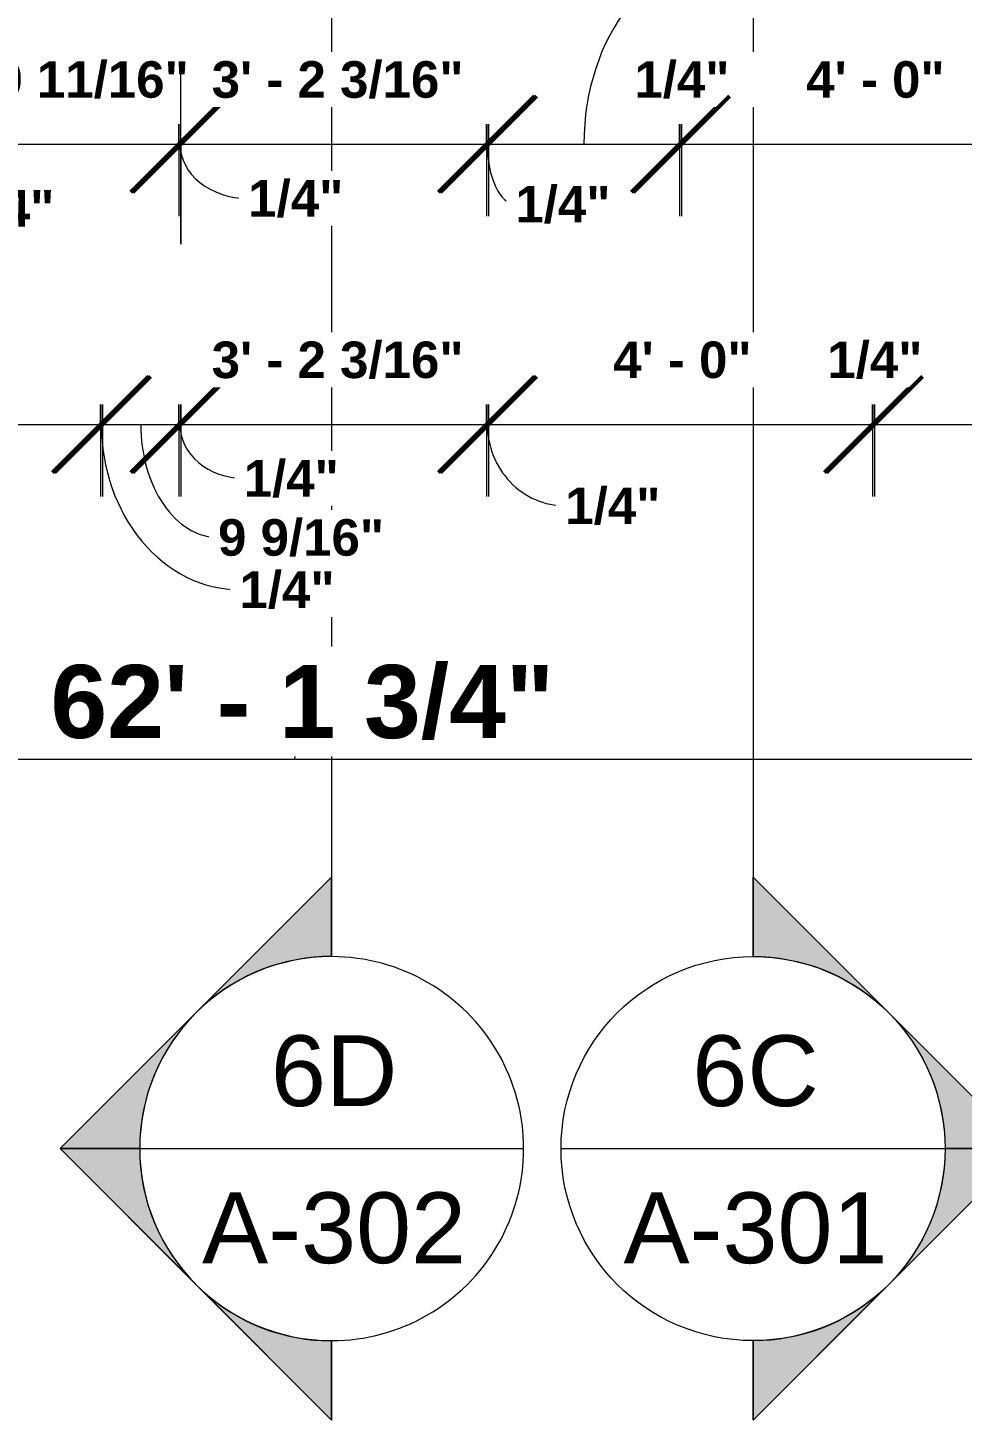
# Model space of a CAD drawing. Header units: inches. Extents: x 21592 to 24810, y -23179 to -20467.
# Drawn here: x 22401.2 to 22518, y -23130.2 to -22956.1 of the extents above; entities that cross this region are included whole.
import ezdxf

# ---------------------------------------------------------------- set-up
doc = ezdxf.new("R2010")
doc.units = ezdxf.units.IN
doc.header["$MEASUREMENT"] = 0
for name, color, linetype, lineweight in [('A-ANNO-DIMS', 211, 'Continuous', 9), ('A-ANNO-DIMS-96', 211, 'Continuous', 9), ('G-ANNO-SYMB', 111, 'Continuous', 9)]:
    doc.layers.add(name, color=color, linetype=linetype, lineweight=lineweight)
doc.styles.add('Arial_1', font='arial.ttf', dxfattribs={"height": 8.851796})
doc.styles.add('Arial_B', font='arialbd.ttf', dxfattribs={"height": 9.132806})
doc.styles.add('Arial_B_1', font='arialbd.ttf', dxfattribs={"height": 4.566403})
doc.dimstyles.new('OD_Dimension', dxfattribs={"dimscale": 12, "dimtxt": 9, "dimasz": 1, "dimexe": 0.75, "dimexo": 0.5, "dimgap": 0.5, "dimtad": 1, "dimdec": 4, "dimrnd": 0.0625, "dimzin": 3, "dimdsep": 46, "dimlunit": 4, "dimtxsty": 'Arial_B', "dimblk1": 'OBLIQUE', "dimblk2": 'OBLIQUE', "dimsah": 1, "dimcen": 0.09, "dimdle": 0.75, "dimazin": 0, "dimtfac": 1, "dimtdec": 4, "dimtix": 1, "dimtmove": 1, "dimatfit": 3, "dimfxl": 1, "dimtvp": 1, "dimtfill": 1, "dimfrac": 2, "dimtolj": 1, "dimtzin": 0, "dimlwd": 13, "dimlwe": 13, "dimarcsym": 2})
doc.dimstyles.new('OD_Dimension_2_4', dxfattribs={"dimscale": 12, "dimtxt": 4.5, "dimasz": 1, "dimexe": 0.75, "dimexo": 0.5, "dimgap": 0.375, "dimtad": 1, "dimdec": 4, "dimrnd": 0.0625, "dimzin": 3, "dimdsep": 46, "dimlunit": 4, "dimtxsty": 'Arial_B_1', "dimblk1": 'OBLIQUE', "dimblk2": 'OBLIQUE', "dimsah": 1, "dimcen": 0.09, "dimdle": 0.75, "dimazin": 0, "dimtfac": 1, "dimtdec": 4, "dimtix": 1, "dimtmove": 0, "dimatfit": 3, "dimfxl": 1, "dimtvp": 1, "dimtfill": 1, "dimfrac": 2, "dimtolj": 1, "dimtzin": 0, "dimlwd": 13, "dimlwe": 13, "dimarcsym": 2})
doc.dimstyles.new('OD_Dimension_2_5', dxfattribs={"dimscale": 12, "dimtxt": 4.5, "dimasz": 1, "dimexe": 0.75, "dimexo": 0.5, "dimgap": 0.375, "dimtad": 1, "dimdec": 4, "dimrnd": 0.0625, "dimzin": 3, "dimdsep": 46, "dimlunit": 4, "dimtxsty": 'Arial_B_1', "dimblk1": 'OBLIQUE', "dimblk2": 'OBLIQUE', "dimsah": 1, "dimcen": 0.09, "dimdle": 0.75, "dimazin": 0, "dimtfac": 1, "dimtdec": 4, "dimtix": 1, "dimtmove": 1, "dimatfit": 3, "dimfxl": 1, "dimtvp": 1, "dimtfill": 1, "dimfrac": 2, "dimtolj": 1, "dimtzin": 0, "dimlwd": 13, "dimlwe": 13, "dimarcsym": 2})

# ---------------------------------------------------------------- blocks, each defined once
blk = doc.blocks.new('Section - Section Head - Filled-1526-Enlarged First Floor Plan _West_')
at = {"layer": 'G-ANNO-SYMB'}
h = blk.add_hatch(color=256, dxfattribs=at)
edge = h.paths.add_edge_path(flags=0)
edge.add_line((-0.4268, 0.1768), (-0.25, 0.3536))
edge.add_line((-0.25, 0.3536), (-0.25, 0.25))
edge.add_arc((-0.25, 0), 0.25, 90, 135)
h = blk.add_hatch(color=256, dxfattribs=at)
edge = h.paths.add_edge_path(flags=0)
edge.add_arc((-0.25, 0), 0.25, 45, 90)
edge.add_line((-0.25, 0.25), (-0.25, 0.3536))
edge.add_line((-0.25, 0.3536), (-0.0732, 0.1768))
h = blk.add_hatch(color=256, dxfattribs=at)
edge = h.paths.add_edge_path(flags=0)
edge.add_arc((-0.25, 0), 0.2503, 137.9216, 180)
edge.add_line((-0.5003, 0), (-0.6036, 0))
edge.add_line((-0.6036, 0), (-0.4358, 0.1678))
h = blk.add_hatch(color=256, dxfattribs=at)
edge = h.paths.add_edge_path(flags=0)
edge.add_line((-0.0642, 0.1678), (0.1036, 0))
edge.add_line((0.1036, 0), (0.0003, 0))
edge.add_arc((-0.25, 0), 0.2503, 0, 42.0784)
for p, q in [((-0.25, 0.3536), (-0.6036, 0)), ((-0.25, 0.3536), (-0.4268, 0.1768)), ((-0.25, 0.3536), (0.1036, 0)), ((-0.25, 0.25), (-0.25, 0.3536)), ((-0.0732, 0.1768), (-0.25, 0.3536)), ((-0.25, 0.3536), (-0.25, 0.25)), ((-0.4358, 0.1678), (-0.6036, 0)), ((0.1036, 0), (-0.0642, 0.1678)), ((-0.6036, 0), (-0.5003, 0)), ((0.0003, 0), (0.1036, 0)), ((-0.5, 0), (-0.6036, 0)), ((0, 0), (0.1036, 0))]:
    blk.add_line(p, q, dxfattribs=at)
for radius, start, end in [(0.25, 360, 180), (0.25, 90, 135), (0.25, 45, 90), (0.2503, 137.9216, 180), (0.2503, 0, 42.0784), (0.25, 180, 360)]:
    blk.add_arc((-0.25, 0), radius, start, end, dxfattribs=at)
blk = doc.blocks.new('DIMBLOCK1-Enlarged First Floor Plan _West_')
at = {"layer": 'A-ANNO-DIMS-96', "lineweight": 13}
for p, q in [((22061.64, -22975.77), (22061.64, -23056.53)), ((22061.64, -23047.53), (22061.64, -22975.77)), ((22807.39, -23045.04), (22807.39, -23056.53)), ((22807.39, -23047.53), (22807.39, -23045.04)), ((22052.64, -23047.53), (22816.39, -23047.53))]:
    blk.add_line(p, q, dxfattribs=at)
at = {"layer": 'A-ANNO-DIMS-96', "lineweight": 50}
for p, q in [((22061.64, -23047.53), (22067.64, -23041.53)), ((22807.39, -23047.53), (22813.39, -23041.53)), ((22061.64, -23047.53), (22055.64, -23053.53)), ((22807.39, -23047.53), (22801.39, -23053.53))]:
    blk.add_line(p, q, dxfattribs=at)
at = {"layer": 'A-ANNO-DIMS-96', "lineweight": 13}
blk.add_ellipse((22465.02, -23047.53), major_axis=(30.5, 0), ratio=0.236231, start_param=1.570796, end_param=3.141593, dxfattribs=at)
at = {"layer": 'A-ANNO-DIMS-96', "color": 0, "lineweight": 13, "insert": (22404.02, -23035.76), "char_height": 9.1328, "width": 73.2, "attachment_point": 1, "line_spacing_factor": 0.938532, "style": 'Arial_B', "bg_fill": 3, "box_fill_scale": 1.25, "bg_fill_color": 0, "bg_fill_transparency": 0}
blk.add_mtext('62\' - 1 3/4"', dxfattribs=at)
blk = doc.blocks.new('_Oblique')
at = {"color": 0, "linetype": 'ByBlock', "lineweight": -2}
blk.add_line((-0.5, -0.5), (0.5, 0.5), dxfattribs=at)
blk = doc.blocks.new('DIMBLOCK74-Enlarged First Floor Plan _West_')
at = {"layer": 'A-ANNO-DIMS-96', "lineweight": 50}
for p, q in [((22386.14, -22970.65), (22392.14, -22964.65)), ((22386.39, -22970.65), (22392.39, -22964.65)), ((22386.14, -22970.65), (22380.14, -22976.65)), ((22386.39, -22970.65), (22380.39, -22976.65))]:
    blk.add_line(p, q, dxfattribs=at)
at = {"layer": 'A-ANNO-DIMS-96', "lineweight": 13}
for p, q in [((22386.14, -22968.16), (22386.14, -22979.65)), ((22386.14, -22970.65), (22386.14, -22968.16)), ((22386.39, -22968.16), (22386.39, -22979.65)), ((22386.39, -22970.65), (22386.39, -22968.16)), ((22386.14, -22970.65), (22386.39, -22970.65))]:
    blk.add_line(p, q, dxfattribs=at)
blk.add_ellipse((22392.61, -22970.65), major_axis=(0, 8.05), ratio=0.787893, start_param=1.570796, end_param=3.141593, dxfattribs=at)
at = {"layer": 'A-ANNO-DIMS-96', "color": 0, "lineweight": 13, "insert": (22392.61, -22976.41), "char_height": 4.566, "width": 13.8, "attachment_point": 1, "line_spacing_factor": 0.938532, "style": 'Arial_B_1', "bg_fill": 3, "box_fill_scale": 1.25, "bg_fill_color": 0, "bg_fill_transparency": 0}
blk.add_mtext('1/4"', dxfattribs=at)
blk = doc.blocks.new('DIMBLOCK75-Enlarged First Floor Plan _West_')
at = {"layer": 'A-ANNO-DIMS-96', "lineweight": 50}
for p, q in [((22386.39, -22970.65), (22392.39, -22964.65)), ((22420.08, -22970.65), (22426.08, -22964.65)), ((22386.39, -22970.65), (22380.39, -22976.65)), ((22420.08, -22970.65), (22414.08, -22976.65))]:
    blk.add_line(p, q, dxfattribs=at)
at = {"layer": 'A-ANNO-DIMS-96', "lineweight": 13}
for p, q in [((22386.39, -22968.16), (22386.39, -22979.65)), ((22386.39, -22970.65), (22386.39, -22968.16)), ((22420.08, -22968.16), (22420.08, -22979.65)), ((22420.08, -22970.65), (22420.08, -22968.16)), ((22386.39, -22970.65), (22420.08, -22970.65))]:
    blk.add_line(p, q, dxfattribs=at)
at = {"layer": 'A-ANNO-DIMS-96', "color": 0, "lineweight": 13, "insert": (22386.27, -22960.29), "char_height": 4.5664, "width": 40.7143, "attachment_point": 1, "line_spacing_factor": 0.938532, "style": 'Arial_B_1', "bg_fill": 3, "box_fill_scale": 1.25, "bg_fill_color": 0, "bg_fill_transparency": 0}
blk.add_mtext('2\' - 9 11/16"', dxfattribs=at)
blk = doc.blocks.new('DIMBLOCK76-Enlarged First Floor Plan _West_')
at = {"layer": 'A-ANNO-DIMS-96', "lineweight": 13}
for p, q in [((22420.33, -22983.16), (22420.33, -22961.65)), ((22420.08, -22968.16), (22420.08, -22979.65)), ((22420.08, -22970.65), (22420.08, -22968.16)), ((22420.08, -22970.65), (22420.33, -22970.65)), ((22420.33, -22970.65), (22420.33, -22983.16))]:
    blk.add_line(p, q, dxfattribs=at)
at = {"layer": 'A-ANNO-DIMS-96', "lineweight": 50}
for p, q in [((22420.08, -22970.65), (22426.08, -22964.65)), ((22420.33, -22970.65), (22426.33, -22964.65)), ((22420.08, -22970.65), (22414.08, -22976.65)), ((22420.33, -22970.65), (22414.33, -22976.65))]:
    blk.add_line(p, q, dxfattribs=at)
at = {"layer": 'A-ANNO-DIMS-96', "lineweight": 13}
blk.add_ellipse((22428.74, -22970.65), major_axis=(8.53, 0), ratio=0.796721, start_param=3.141593, end_param=4.712389, dxfattribs=at)
at = {"layer": 'A-ANNO-DIMS-96', "color": 0, "lineweight": 13, "insert": (22428.74, -22975.16), "char_height": 4.566, "width": 13.8, "attachment_point": 1, "line_spacing_factor": 0.938532, "style": 'Arial_B_1', "bg_fill": 3, "box_fill_scale": 1.25, "bg_fill_color": 0, "bg_fill_transparency": 0}
blk.add_mtext('1/4"', dxfattribs=at)
blk = doc.blocks.new('DIMBLOCK77-Enlarged First Floor Plan _West_')
at = {"layer": 'A-ANNO-DIMS-96', "lineweight": 13}
for p, q in [((22420.33, -22983.16), (22420.33, -22961.65)), ((22458.52, -22968.16), (22458.52, -22979.65)), ((22458.52, -22970.65), (22458.52, -22968.16)), ((22420.33, -22970.65), (22458.52, -22970.65)), ((22420.33, -22970.65), (22420.33, -22983.16))]:
    blk.add_line(p, q, dxfattribs=at)
at = {"layer": 'A-ANNO-DIMS-96', "lineweight": 50}
for p, q in [((22420.33, -22970.65), (22426.33, -22964.65)), ((22458.52, -22970.65), (22464.52, -22964.65)), ((22420.33, -22970.65), (22414.33, -22976.65)), ((22458.52, -22970.65), (22452.52, -22976.65))]:
    blk.add_line(p, q, dxfattribs=at)
at = {"layer": 'A-ANNO-DIMS-96', "color": 0, "lineweight": 13, "insert": (22424.17, -22960.29), "char_height": 4.5664, "width": 36.6, "attachment_point": 1, "line_spacing_factor": 0.938532, "style": 'Arial_B_1', "bg_fill": 3, "box_fill_scale": 1.25, "bg_fill_color": 0, "bg_fill_transparency": 0}
blk.add_mtext('3\' - 2 3/16"', dxfattribs=at)
blk = doc.blocks.new('DIMBLOCK78-Enlarged First Floor Plan _West_')
at = {"layer": 'A-ANNO-DIMS-96', "lineweight": 50}
for p, q in [((22458.52, -22970.65), (22464.52, -22964.65)), ((22458.77, -22970.65), (22464.77, -22964.65)), ((22458.52, -22970.65), (22452.52, -22976.65)), ((22458.77, -22970.65), (22452.77, -22976.65))]:
    blk.add_line(p, q, dxfattribs=at)
at = {"layer": 'A-ANNO-DIMS-96', "lineweight": 13}
for p, q in [((22458.52, -22968.16), (22458.52, -22979.65)), ((22458.52, -22970.65), (22458.52, -22968.16)), ((22458.77, -22968.16), (22458.77, -22979.65)), ((22458.77, -22970.65), (22458.77, -22968.16)), ((22458.52, -22970.65), (22458.77, -22970.65))]:
    blk.add_line(p, q, dxfattribs=at)
blk.add_ellipse((22462.14, -22970.65), major_axis=(0, 7.51), ratio=0.466424, start_param=1.570796, end_param=3.141593, dxfattribs=at)
at = {"layer": 'A-ANNO-DIMS-96', "color": 0, "lineweight": 13, "insert": (22462.14, -22975.88), "char_height": 4.566, "width": 13.8, "attachment_point": 1, "line_spacing_factor": 0.938532, "style": 'Arial_B_1', "bg_fill": 3, "box_fill_scale": 1.25, "bg_fill_color": 0, "bg_fill_transparency": 0}
blk.add_mtext('1/4"', dxfattribs=at)
blk = doc.blocks.new('DIMBLOCK79-Enlarged First Floor Plan _West_')
at = {"layer": 'A-ANNO-DIMS-96', "lineweight": 50}
for p, q in [((22458.77, -22970.65), (22464.77, -22964.65)), ((22482.64, -22970.65), (22488.64, -22964.65)), ((22458.77, -22970.65), (22452.77, -22976.65)), ((22482.64, -22970.65), (22476.64, -22976.65))]:
    blk.add_line(p, q, dxfattribs=at)
at = {"layer": 'A-ANNO-DIMS-96', "lineweight": 13}
for p, q in [((22458.77, -22968.16), (22458.77, -22979.65)), ((22458.77, -22970.65), (22458.77, -22968.16)), ((22482.64, -22968.16), (22482.64, -22979.65)), ((22482.64, -22970.65), (22482.64, -22968.16)), ((22458.77, -22970.65), (22482.64, -22970.65))]:
    blk.add_line(p, q, dxfattribs=at)
blk.add_ellipse((22489.44, -22970.65), major_axis=(0, 24.24), ratio=0.772764, start_param=0, end_param=1.570796, dxfattribs=at)
at = {"layer": 'A-ANNO-DIMS-96', "color": 0, "lineweight": 13, "insert": (22489.44, -22944.12), "char_height": 4.5664, "width": 36.6, "attachment_point": 1, "line_spacing_factor": 0.938532, "style": 'Arial_B_1', "bg_fill": 3, "box_fill_scale": 1.25, "bg_fill_color": 0, "bg_fill_transparency": 0}
blk.add_mtext('1\' - 11 7/8"', dxfattribs=at)
blk = doc.blocks.new('DIMBLOCK80-Enlarged First Floor Plan _West_')
at = {"layer": 'A-ANNO-DIMS-96', "lineweight": 50}
for p, q in [((22482.64, -22970.65), (22488.64, -22964.65)), ((22482.89, -22970.65), (22488.89, -22964.65)), ((22482.64, -22970.65), (22476.64, -22976.65)), ((22482.89, -22970.65), (22476.89, -22976.65))]:
    blk.add_line(p, q, dxfattribs=at)
at = {"layer": 'A-ANNO-DIMS-96', "lineweight": 13}
for p, q in [((22482.64, -22968.16), (22482.64, -22979.65)), ((22482.64, -22970.65), (22482.64, -22968.16)), ((22482.89, -22968.16), (22482.89, -22979.65)), ((22482.89, -22970.65), (22482.89, -22968.16)), ((22482.64, -22970.65), (22482.89, -22970.65))]:
    blk.add_line(p, q, dxfattribs=at)
at = {"layer": 'A-ANNO-DIMS-96', "color": 0, "lineweight": 13, "insert": (22477.02, -22960.29), "char_height": 4.566, "width": 13.8, "attachment_point": 1, "line_spacing_factor": 0.938532, "style": 'Arial_B_1', "bg_fill": 3, "box_fill_scale": 1.25, "bg_fill_color": 0, "bg_fill_transparency": 0}
blk.add_mtext('1/4"', dxfattribs=at)
blk = doc.blocks.new('DIMBLOCK81-Enlarged First Floor Plan _West_')
at = {"layer": 'A-ANNO-DIMS-96', "lineweight": 50}
for p, q in [((22482.89, -22970.65), (22488.89, -22964.65)), ((22530.89, -22970.65), (22536.89, -22964.65)), ((22482.89, -22970.65), (22476.89, -22976.65)), ((22530.89, -22970.65), (22524.89, -22976.65))]:
    blk.add_line(p, q, dxfattribs=at)
at = {"layer": 'A-ANNO-DIMS-96', "lineweight": 13}
for p, q in [((22482.89, -22968.16), (22482.89, -22979.65)), ((22482.89, -22970.65), (22482.89, -22968.16)), ((22530.89, -22968.16), (22530.89, -22979.65)), ((22530.89, -22970.65), (22530.89, -22968.16)), ((22482.89, -22970.65), (22530.89, -22970.65))]:
    blk.add_line(p, q, dxfattribs=at)
at = {"layer": 'A-ANNO-DIMS-96', "color": 0, "lineweight": 13, "insert": (22498.5, -22960.29), "char_height": 4.566, "width": 20.1429, "attachment_point": 1, "line_spacing_factor": 0.938532, "style": 'Arial_B_1', "bg_fill": 3, "box_fill_scale": 1.25, "bg_fill_color": 0, "bg_fill_transparency": 0}
blk.add_mtext('4\' - 0"', dxfattribs=at)
blk = doc.blocks.new('DIMBLOCK203-Enlarged First Floor Plan _West_')
at = {"layer": 'A-ANNO-DIMS-96', "lineweight": 50}
for p, q in [((22362.27, -23005.69), (22368.27, -22999.69)), ((22410.27, -23005.69), (22416.27, -22999.69)), ((22362.27, -23005.69), (22356.27, -23011.69)), ((22410.27, -23005.69), (22404.27, -23011.69))]:
    blk.add_line(p, q, dxfattribs=at)
at = {"layer": 'A-ANNO-DIMS-96', "lineweight": 13}
for p, q in [((22362.27, -23003.2), (22362.27, -23014.69)), ((22362.27, -23005.69), (22362.27, -23003.2)), ((22410.27, -23003.2), (22410.27, -23014.69)), ((22410.27, -23005.69), (22410.27, -23003.2)), ((22362.27, -23005.69), (22410.27, -23005.69))]:
    blk.add_line(p, q, dxfattribs=at)
at = {"layer": 'A-ANNO-DIMS-96', "color": 0, "lineweight": 13, "insert": (22377.87, -22995.33), "char_height": 4.566, "width": 20.1429, "attachment_point": 1, "line_spacing_factor": 0.938532, "style": 'Arial_B_1', "bg_fill": 3, "box_fill_scale": 1.25, "bg_fill_color": 0, "bg_fill_transparency": 0}
blk.add_mtext('4\' - 0"', dxfattribs=at)
blk = doc.blocks.new('DIMBLOCK204-Enlarged First Floor Plan _West_')
at = {"layer": 'A-ANNO-DIMS-96', "lineweight": 50}
for p, q in [((22410.27, -23005.69), (22416.27, -22999.69)), ((22410.52, -23005.69), (22416.52, -22999.69)), ((22410.27, -23005.69), (22404.27, -23011.69)), ((22410.52, -23005.69), (22404.52, -23011.69))]:
    blk.add_line(p, q, dxfattribs=at)
at = {"layer": 'A-ANNO-DIMS-96', "lineweight": 13}
for p, q in [((22410.27, -23003.2), (22410.27, -23014.69)), ((22410.27, -23005.69), (22410.27, -23003.2)), ((22410.52, -23003.2), (22410.52, -23014.69)), ((22410.52, -23005.69), (22410.52, -23003.2)), ((22410.27, -23005.69), (22410.52, -23005.69))]:
    blk.add_line(p, q, dxfattribs=at)
blk.add_ellipse((22427.65, -23005.69), major_axis=(0, 20.67), ratio=0.835065, start_param=1.570796, end_param=3.141593, dxfattribs=at)
at = {"layer": 'A-ANNO-DIMS-96', "color": 0, "lineweight": 13, "insert": (22427.65, -23024.07), "char_height": 4.566, "width": 13.8, "attachment_point": 1, "line_spacing_factor": 0.938532, "style": 'Arial_B_1', "bg_fill": 3, "box_fill_scale": 1.25, "bg_fill_color": 0, "bg_fill_transparency": 0}
blk.add_mtext('1/4"', dxfattribs=at)
blk = doc.blocks.new('DIMBLOCK205-Enlarged First Floor Plan _West_')
at = {"layer": 'A-ANNO-DIMS-96', "lineweight": 50}
for p, q in [((22410.52, -23005.69), (22416.52, -22999.69)), ((22420.08, -23005.69), (22426.08, -22999.69)), ((22410.52, -23005.69), (22404.52, -23011.69)), ((22420.08, -23005.69), (22414.08, -23011.69))]:
    blk.add_line(p, q, dxfattribs=at)
at = {"layer": 'A-ANNO-DIMS-96', "lineweight": 13}
for p, q in [((22410.52, -23003.2), (22410.52, -23014.69)), ((22410.52, -23005.69), (22410.52, -23003.2)), ((22420.08, -23003.2), (22420.08, -23014.69)), ((22420.08, -23005.69), (22420.08, -23003.2)), ((22410.52, -23005.69), (22420.08, -23005.69))]:
    blk.add_line(p, q, dxfattribs=at)
blk.add_ellipse((22424.97, -23005.69), major_axis=(0, 14.13), ratio=0.684145, start_param=1.570796, end_param=3.141593, dxfattribs=at)
at = {"layer": 'A-ANNO-DIMS-96', "color": 0, "lineweight": 13, "insert": (22424.97, -23017.54), "char_height": 4.566, "width": 24.0857, "attachment_point": 1, "line_spacing_factor": 0.938532, "style": 'Arial_B_1', "bg_fill": 3, "box_fill_scale": 1.25, "bg_fill_color": 0, "bg_fill_transparency": 0}
blk.add_mtext('9 9/16"', dxfattribs=at)
blk = doc.blocks.new('DIMBLOCK206-Enlarged First Floor Plan _West_')
at = {"layer": 'A-ANNO-DIMS-96', "lineweight": 50}
for p, q in [((22420.08, -23005.69), (22426.08, -22999.69)), ((22420.33, -23005.69), (22426.33, -22999.69)), ((22420.08, -23005.69), (22414.08, -23011.69)), ((22420.33, -23005.69), (22414.33, -23011.69))]:
    blk.add_line(p, q, dxfattribs=at)
at = {"layer": 'A-ANNO-DIMS-96', "lineweight": 13}
for p, q in [((22420.08, -23003.2), (22420.08, -23014.69)), ((22420.08, -23005.69), (22420.08, -23003.2)), ((22420.33, -23003.2), (22420.33, -23014.69)), ((22420.33, -23005.69), (22420.33, -23003.2)), ((22420.08, -23005.69), (22420.33, -23005.69))]:
    blk.add_line(p, q, dxfattribs=at)
blk.add_ellipse((22428.18, -23005.69), major_axis=(7.98, 0), ratio=0.84615, start_param=3.141593, end_param=4.712389, dxfattribs=at)
at = {"layer": 'A-ANNO-DIMS-96', "color": 0, "lineweight": 13, "insert": (22428.18, -23010.16), "char_height": 4.566, "width": 13.8, "attachment_point": 1, "line_spacing_factor": 0.938532, "style": 'Arial_B_1', "bg_fill": 3, "box_fill_scale": 1.25, "bg_fill_color": 0, "bg_fill_transparency": 0}
blk.add_mtext('1/4"', dxfattribs=at)
blk = doc.blocks.new('DIMBLOCK207-Enlarged First Floor Plan _West_')
at = {"layer": 'A-ANNO-DIMS-96', "lineweight": 50}
for p, q in [((22420.33, -23005.69), (22426.33, -22999.69)), ((22458.52, -23005.69), (22464.52, -22999.69)), ((22420.33, -23005.69), (22414.33, -23011.69)), ((22458.52, -23005.69), (22452.52, -23011.69))]:
    blk.add_line(p, q, dxfattribs=at)
at = {"layer": 'A-ANNO-DIMS-96', "lineweight": 13}
for p, q in [((22420.33, -23003.2), (22420.33, -23014.69)), ((22420.33, -23005.69), (22420.33, -23003.2)), ((22458.52, -23003.2), (22458.52, -23014.69)), ((22458.52, -23005.69), (22458.52, -23003.2)), ((22420.33, -23005.69), (22458.52, -23005.69))]:
    blk.add_line(p, q, dxfattribs=at)
at = {"layer": 'A-ANNO-DIMS-96', "color": 0, "lineweight": 13, "insert": (22424.17, -22995.33), "char_height": 4.5664, "width": 36.6, "attachment_point": 1, "line_spacing_factor": 0.938532, "style": 'Arial_B_1', "bg_fill": 3, "box_fill_scale": 1.25, "bg_fill_color": 0, "bg_fill_transparency": 0}
blk.add_mtext('3\' - 2 3/16"', dxfattribs=at)
blk = doc.blocks.new('DIMBLOCK208-Enlarged First Floor Plan _West_')
at = {"layer": 'A-ANNO-DIMS-96', "lineweight": 50}
for p, q in [((22458.52, -23005.69), (22464.52, -22999.69)), ((22458.77, -23005.69), (22464.77, -22999.69)), ((22458.52, -23005.69), (22452.52, -23011.69)), ((22458.77, -23005.69), (22452.77, -23011.69))]:
    blk.add_line(p, q, dxfattribs=at)
at = {"layer": 'A-ANNO-DIMS-96', "lineweight": 13}
for p, q in [((22458.52, -23003.2), (22458.52, -23014.69)), ((22458.52, -23005.69), (22458.52, -23003.2)), ((22458.77, -23003.2), (22458.77, -23014.69)), ((22458.77, -23005.69), (22458.77, -23003.2)), ((22458.52, -23005.69), (22458.77, -23005.69))]:
    blk.add_line(p, q, dxfattribs=at)
blk.add_ellipse((22468.38, -23005.69), major_axis=(0, 10.18), ratio=0.956941, start_param=1.570796, end_param=3.141593, dxfattribs=at)
at = {"layer": 'A-ANNO-DIMS-96', "color": 0, "lineweight": 13, "insert": (22468.38, -23013.58), "char_height": 4.566, "width": 13.8, "attachment_point": 1, "line_spacing_factor": 0.938532, "style": 'Arial_B_1', "bg_fill": 3, "box_fill_scale": 1.25, "bg_fill_color": 0, "bg_fill_transparency": 0}
blk.add_mtext('1/4"', dxfattribs=at)
blk = doc.blocks.new('DIMBLOCK209-Enlarged First Floor Plan _West_')
at = {"layer": 'A-ANNO-DIMS-96', "lineweight": 50}
for p, q in [((22458.77, -23005.69), (22464.77, -22999.69)), ((22506.77, -23005.69), (22512.77, -22999.69)), ((22458.77, -23005.69), (22452.77, -23011.69)), ((22506.77, -23005.69), (22500.77, -23011.69))]:
    blk.add_line(p, q, dxfattribs=at)
at = {"layer": 'A-ANNO-DIMS-96', "lineweight": 13}
for p, q in [((22458.77, -23003.2), (22458.77, -23014.69)), ((22458.77, -23005.69), (22458.77, -23003.2)), ((22506.77, -23003.2), (22506.77, -23014.69)), ((22506.77, -23005.69), (22506.77, -23003.2)), ((22458.77, -23005.69), (22506.77, -23005.69))]:
    blk.add_line(p, q, dxfattribs=at)
at = {"layer": 'A-ANNO-DIMS-96', "color": 0, "lineweight": 13, "insert": (22474.37, -22995.33), "char_height": 4.566, "width": 20.1429, "attachment_point": 1, "line_spacing_factor": 0.938532, "style": 'Arial_B_1', "bg_fill": 3, "box_fill_scale": 1.25, "bg_fill_color": 0, "bg_fill_transparency": 0}
blk.add_mtext('4\' - 0"', dxfattribs=at)
blk = doc.blocks.new('DIMBLOCK210-Enlarged First Floor Plan _West_')
at = {"layer": 'A-ANNO-DIMS-96', "lineweight": 50}
for p, q in [((22506.77, -23005.69), (22512.77, -22999.69)), ((22507.02, -23005.69), (22513.02, -22999.69)), ((22506.77, -23005.69), (22500.77, -23011.69)), ((22507.02, -23005.69), (22501.02, -23011.69))]:
    blk.add_line(p, q, dxfattribs=at)
at = {"layer": 'A-ANNO-DIMS-96', "lineweight": 13}
for p, q in [((22506.77, -23003.2), (22506.77, -23014.69)), ((22506.77, -23005.69), (22506.77, -23003.2)), ((22507.02, -23003.2), (22507.02, -23014.69)), ((22507.02, -23005.69), (22507.02, -23003.2)), ((22506.77, -23005.69), (22507.02, -23005.69))]:
    blk.add_line(p, q, dxfattribs=at)
at = {"layer": 'A-ANNO-DIMS-96', "color": 0, "lineweight": 13, "insert": (22501.14, -22995.33), "char_height": 4.566, "width": 13.8, "attachment_point": 1, "line_spacing_factor": 0.938532, "style": 'Arial_B_1', "bg_fill": 3, "box_fill_scale": 1.25, "bg_fill_color": 0, "bg_fill_transparency": 0}
blk.add_mtext('1/4"', dxfattribs=at)
blk = doc.blocks.new('DIMBLOCK211-Enlarged First Floor Plan _West_')
at = {"layer": 'A-ANNO-DIMS-96', "lineweight": 50}
for p, q in [((22507.02, -23005.69), (22513.02, -22999.69)), ((22555.02, -23005.69), (22561.02, -22999.69)), ((22507.02, -23005.69), (22501.02, -23011.69)), ((22555.02, -23005.69), (22549.02, -23011.69))]:
    blk.add_line(p, q, dxfattribs=at)
at = {"layer": 'A-ANNO-DIMS-96', "lineweight": 13}
for p, q in [((22507.02, -23003.2), (22507.02, -23014.69)), ((22507.02, -23005.69), (22507.02, -23003.2)), ((22555.02, -23003.2), (22555.02, -23014.69)), ((22555.02, -23005.69), (22555.02, -23003.2)), ((22507.02, -23005.69), (22555.02, -23005.69))]:
    blk.add_line(p, q, dxfattribs=at)
at = {"layer": 'A-ANNO-DIMS-96', "color": 0, "lineweight": 13, "insert": (22522.62, -22995.33), "char_height": 4.566, "width": 20.1429, "attachment_point": 1, "line_spacing_factor": 0.938532, "style": 'Arial_B_1', "bg_fill": 3, "box_fill_scale": 1.25, "bg_fill_color": 0, "bg_fill_transparency": 0}
blk.add_mtext('4\' - 0"', dxfattribs=at)

msp = doc.modelspace()

# ---------------------------------------------------------------- linework, layer by layer
at = {"layer": 'G-ANNO-SYMB'}
for p, q in [((22491.854, -20695.61128), (22491.854, -23072.22867)), ((22439.17362, -20818.08211), (22439.17362, -23072.22867)), ((22415.17362, -23096.22867), (22463.17362, -23096.22867)), ((22467.854, -23096.22867), (22515.854, -23096.22867))]:
    msp.add_line(p, q, dxfattribs=at)

# ---------------------------------------------------------------- block references
at = {"layer": 'G-ANNO-SYMB', "xscale": 95.99999999999994, "yscale": 95.99999999999994, "zscale": 95.99999999999994, "rotation": 89.99999999999947}
msp.add_blockref('Section - Section Head - Filled-1526-Enlarged First Floor Plan _West_', (22439.17362, -23072.22867), dxfattribs=at)
at = {"layer": 'G-ANNO-SYMB', "extrusion": (0, 0, -1), "xscale": 95.99999999999994, "yscale": 95.99999999999994, "zscale": 95.99999999999994, "rotation": 90.00000000000053}
msp.add_blockref('Section - Section Head - Filled-1526-Enlarged First Floor Plan _West_', (-22491.854, -23072.22867), dxfattribs=at)

# ---------------------------------------------------------------- texts
at = {"layer": 'G-ANNO-SYMB', "char_height": 8.851796, "attachment_point": 2, "line_spacing_factor": 0.938532, "style": 'Arial_1'}
for s, insert, width in [('6D', (22439.48099, -23082.05955), 18.792), ('6C', (22492.16137, -23082.05955), 18.792), ('A-302', (22439.48099, -23101.69579), 39.312), ('A-301', (22492.16137, -23101.69579), 39.312)]:
    msp.add_mtext(s, dxfattribs=dict(at, insert=insert, width=width))

# ---------------------------------------------------------------- next in the draw order: dimensions: what is measured, and where the dimension line sits
at = {"layer": 'A-ANNO-DIMS', "lineweight": 13}
dim = msp.add_linear_dim(base=(22807.39023, -23047.52547), p1=(22061.64023, -22969.76788), p2=(22807.39023, -23039.04019), dimstyle='OD_Dimension', override={"dimpost": '<>', "dimfxl": 748.960423}, dxfattribs=at)
dim.commit()
dim.dimension.update_dxf_attribs({"geometry": 'DIMBLOCK1-Enlarged First Floor Plan _West_', "text_midpoint": (22440.61523, -23041.8476), "dimtype": 160})

# ---------------------------------------------------------------- next in the draw order: dimensions: what is measured, and where the dimension line sits
dim = msp.add_linear_dim(base=(22386.39023, -22970.64582), p1=(22386.14023, -22962.16053), p2=(22386.39023, -22962.16053), dimstyle='OD_Dimension_2_5', override={"dimpost": '<>', "dimfxl": 0.25}, dxfattribs=at)
dim.commit()
dim.dimension.update_dxf_attribs({"geometry": 'DIMBLOCK74-Enlarged First Floor Plan _West_', "text_midpoint": (22399.50663, -22979.45796), "dimtype": 160})
dim = msp.add_linear_dim(base=(22410.26523, -23005.68557), p1=(22362.26523, -22997.20029), p2=(22410.26523, -22997.20029), dimstyle='OD_Dimension_2_4', override={"dimpost": '<>', "dimfxl": 48}, dxfattribs=at)
dim.commit()
dim.dimension.update_dxf_attribs({"geometry": 'DIMBLOCK203-Enlarged First Floor Plan _West_', "text_midpoint": (22386.26523, -22998.85409)})

# ---------------------------------------------------------------- next in the draw order: dimensions: what is measured, and where the dimension line sits
dim = msp.add_linear_dim(base=(22420.07773, -22970.64582), p1=(22386.39023, -22962.16053), p2=(22420.07773, -22962.16053), dimstyle='OD_Dimension_2_4', override={"dimpost": '<>', "dimfxl": 33.6875}, dxfattribs=at)
dim.commit()
dim.dimension.update_dxf_attribs({"geometry": 'DIMBLOCK75-Enlarged First Floor Plan _West_', "text_midpoint": (22403.23398, -22963.78318)})
dim = msp.add_linear_dim(base=(22410.51523, -23005.68557), p1=(22410.26523, -22997.20029), p2=(22410.51523, -22997.20029), dimstyle='OD_Dimension_2_5', override={"dimpost": '<>', "dimfxl": 0.25}, dxfattribs=at)
dim.commit()
dim.dimension.update_dxf_attribs({"geometry": 'DIMBLOCK204-Enlarged First Floor Plan _West_', "text_midpoint": (22434.54962, -23027.11748), "dimtype": 160})

# ---------------------------------------------------------------- next in the draw order: dimensions: what is measured, and where the dimension line sits
for base, p1, p2, override, picture, middle in [((22420.32773, -22970.64582), (22420.07773, -22962.16053), (22420.32773, -22977.16403), {"dimpost": '<>', "dimfxl": 15.005581}, 'DIMBLOCK76-Enlarged First Floor Plan _West_', (22435.63558, -22978.2077)), ((22420.07773, -23005.68557), (22410.51523, -22997.20029), (22420.07773, -22997.20029), {"dimpost": '<>', "dimfxl": 9.5625}, 'DIMBLOCK205-Enlarged First Floor Plan _West_', (22437.00877, -23020.58275))]:
    dim = msp.add_linear_dim(base=base, p1=p1, p2=p2, dimstyle='OD_Dimension_2_5', override=override, dxfattribs=at)
    dim.commit()
    dim.dimension.update_dxf_attribs({"geometry": picture, "text_midpoint": middle, "dimtype": 160})

# ---------------------------------------------------------------- next in the draw order: dimensions: what is measured, and where the dimension line sits
dim = msp.add_linear_dim(base=(22458.51523, -22970.64582), p1=(22420.32773, -22977.16403), p2=(22458.51523, -22962.16053), dimstyle='OD_Dimension_2_4', override={"dimpost": '<>', "dimfxl": 41.029138}, dxfattribs=at)
dim.commit()
dim.dimension.update_dxf_attribs({"geometry": 'DIMBLOCK77-Enlarged First Floor Plan _West_', "text_midpoint": (22439.42148, -22963.78474)})
dim = msp.add_linear_dim(base=(22420.32773, -23005.68557), p1=(22420.07773, -22997.20029), p2=(22420.32773, -22997.20029), dimstyle='OD_Dimension_2_5', override={"dimpost": '<>', "dimfxl": 0.25}, dxfattribs=at)
dim.commit()
dim.dimension.update_dxf_attribs({"geometry": 'DIMBLOCK206-Enlarged First Floor Plan _West_', "text_midpoint": (22435.08362, -23013.20219), "dimtype": 160})

# ---------------------------------------------------------------- next in the draw order: dimensions: what is measured, and where the dimension line sits
dim = msp.add_linear_dim(base=(22458.76523, -22970.64582), p1=(22458.51523, -22962.16053), p2=(22458.76523, -22962.16053), dimstyle='OD_Dimension_2_5', override={"dimpost": '<>', "dimfxl": 0.25}, dxfattribs=at)
dim.commit()
dim.dimension.update_dxf_attribs({"geometry": 'DIMBLOCK78-Enlarged First Floor Plan _West_', "text_midpoint": (22469.04422, -22978.92187), "dimtype": 160})
dim = msp.add_linear_dim(base=(22458.51523, -23005.68557), p1=(22420.32773, -22997.20029), p2=(22458.51523, -22997.20029), dimstyle='OD_Dimension_2_4', override={"dimpost": '<>', "dimfxl": 38.1875}, dxfattribs=at)
dim.commit()
dim.dimension.update_dxf_attribs({"geometry": 'DIMBLOCK207-Enlarged First Floor Plan _West_', "text_midpoint": (22439.42148, -22998.8245)})

# ---------------------------------------------------------------- next in the draw order: dimensions: what is measured, and where the dimension line sits
for base, p1, p2, override, picture, middle in [((22482.64023, -22970.64582), (22458.76523, -22962.16053), (22482.64023, -22962.16053), {"dimpost": '<>', "dimfxl": 23.875}, 'DIMBLOCK79-Enlarged First Floor Plan _West_', (22507.73784, -22947.1651)), ((22458.76523, -23005.68557), (22458.51523, -22997.20029), (22458.76523, -22997.20029), {"dimpost": '<>', "dimfxl": 0.25}, 'DIMBLOCK208-Enlarged First Floor Plan _West_', (22475.28062, -23016.62784))]:
    dim = msp.add_linear_dim(base=base, p1=p1, p2=p2, dimstyle='OD_Dimension_2_5', override=override, dxfattribs=at)
    dim.commit()
    dim.dimension.update_dxf_attribs({"geometry": picture, "text_midpoint": middle, "dimtype": 160})

# ---------------------------------------------------------------- next in the draw order: dimensions: what is measured, and where the dimension line sits
for base, p1, p2, override, picture, middle in [((22482.89023, -22970.64582), (22482.64023, -22962.16053), (22482.89023, -22962.16053), {"dimpost": '<>', "dimfxl": 0.25}, 'DIMBLOCK80-Enlarged First Floor Plan _West_', (22482.76523, -22963.78474)), ((22506.76523, -23005.68557), (22458.76523, -22997.20029), (22506.76523, -22997.20029), {"dimpost": '<>', "dimfxl": 48}, 'DIMBLOCK209-Enlarged First Floor Plan _West_', (22482.76523, -22998.85409))]:
    dim = msp.add_linear_dim(base=base, p1=p1, p2=p2, dimstyle='OD_Dimension_2_4', override=override, dxfattribs=at)
    dim.commit()
    dim.dimension.update_dxf_attribs({"geometry": picture, "text_midpoint": middle})

# ---------------------------------------------------------------- next in the draw order: dimensions: what is measured, and where the dimension line sits
for base, p1, p2, override, picture, middle in [((22530.89023, -22970.64582), (22482.89023, -22962.16053), (22530.89023, -22962.16053), {"dimpost": '<>', "dimfxl": 48}, 'DIMBLOCK81-Enlarged First Floor Plan _West_', (22506.89023, -22963.81433)), ((22507.01523, -23005.68557), (22506.76523, -22997.20029), (22507.01523, -22997.20029), {"dimpost": '<>', "dimfxl": 0.25}, 'DIMBLOCK210-Enlarged First Floor Plan _West_', (22506.89023, -22998.8245))]:
    dim = msp.add_linear_dim(base=base, p1=p1, p2=p2, dimstyle='OD_Dimension_2_4', override=override, dxfattribs=at)
    dim.commit()
    dim.dimension.update_dxf_attribs({"geometry": picture, "text_midpoint": middle})

# ---------------------------------------------------------------- next in the draw order: dimensions: what is measured, and where the dimension line sits
dim = msp.add_linear_dim(base=(22555.01523, -23005.68557), p1=(22507.01523, -22997.20029), p2=(22555.01523, -22997.20029), dimstyle='OD_Dimension_2_4', override={"dimpost": '<>', "dimfxl": 48}, dxfattribs=at)
dim.commit()
dim.dimension.update_dxf_attribs({"geometry": 'DIMBLOCK211-Enlarged First Floor Plan _West_', "text_midpoint": (22531.01523, -22998.85409)})

doc.saveas('drawing.dxf')
